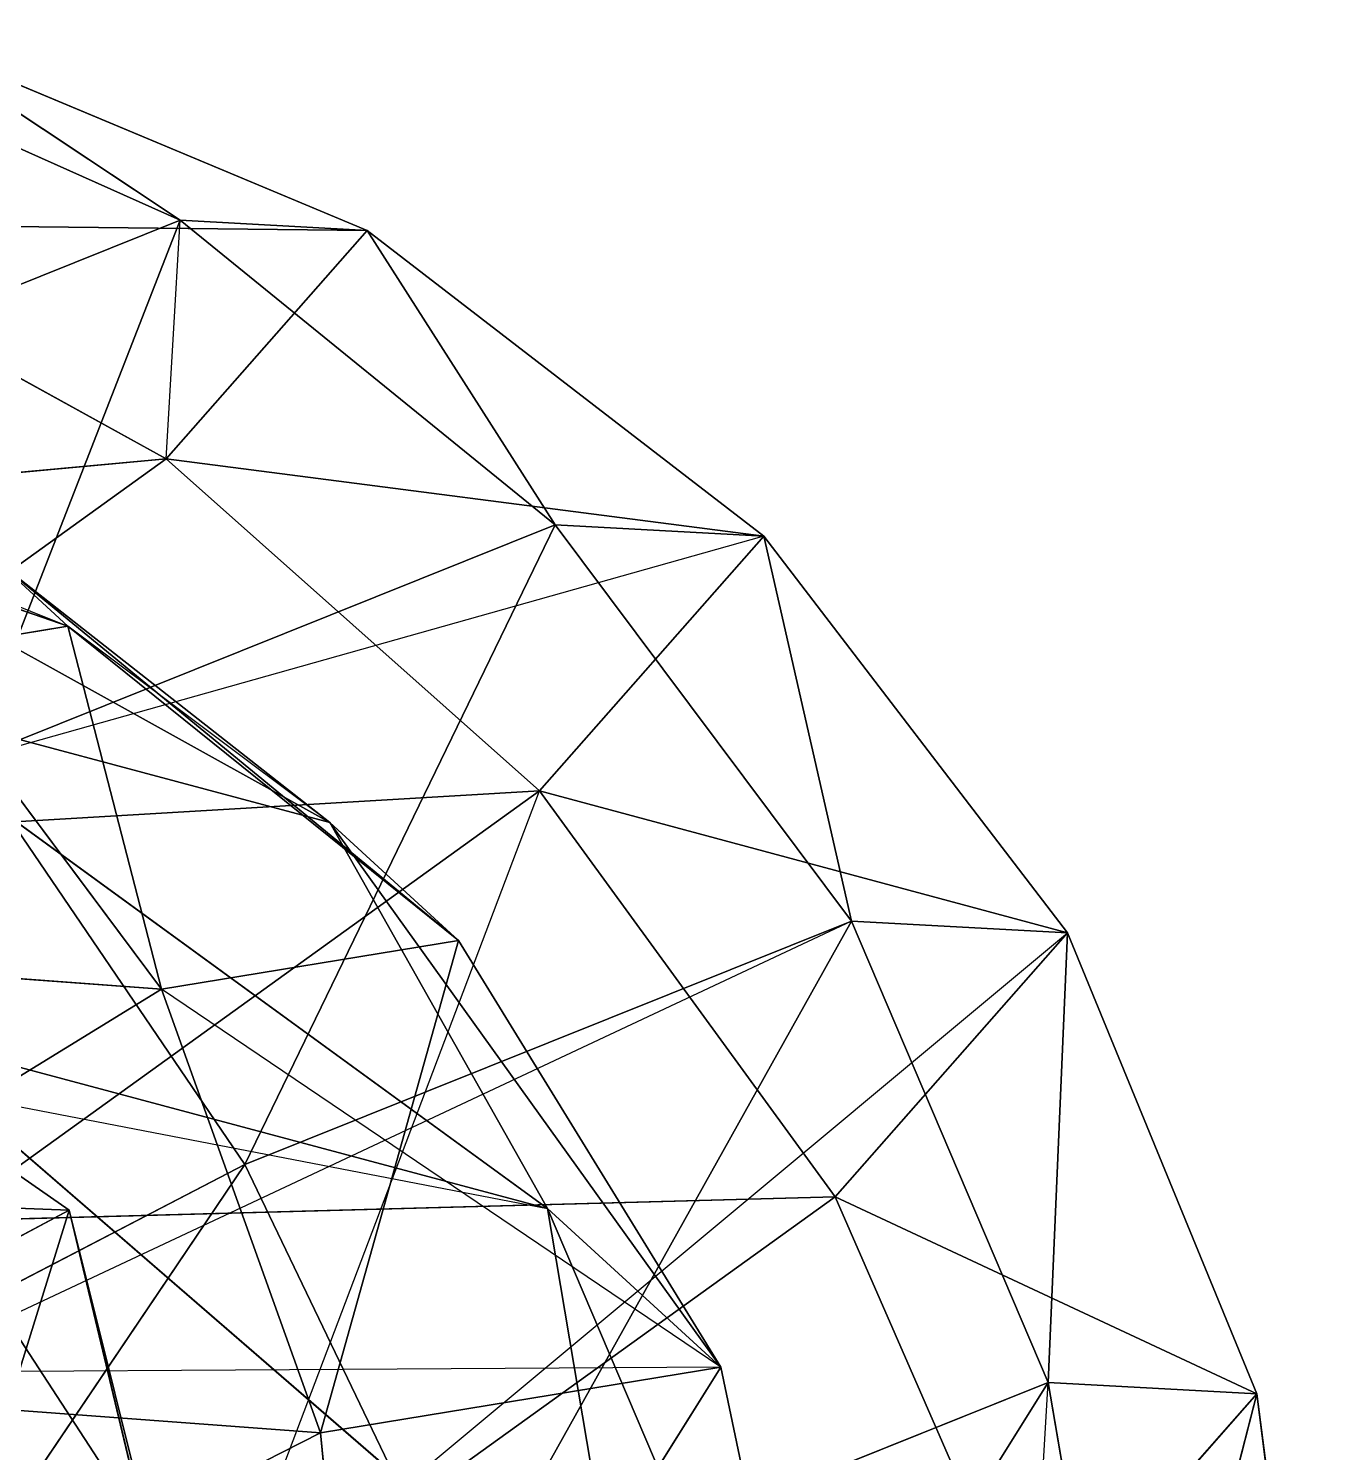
# Model space of a CAD drawing. Header units: metres. Extents: x -96 to 96, y -95 to 95.
# Drawn here: x 31.6 to 96, y 21 to 92 of the extents above; entities that cross this region are included whole.
import ezdxf

# ---------------------------------------------------------------- set-up
doc = ezdxf.new("R2010")
doc.units = ezdxf.units.M

msp = doc.modelspace()

# ---------------------------------------------------------------- linework, layer by layer
for p, q in [((17.793526, 92.00676, -432.52832), (39.17478, 82.440865, -441.43848)), ((17.793526, 92.00676, -432.52832), (39.17478, 82.440865, -441.43848)), ((25.412136, 91.59119, -398.22827), (39.17478, 82.440865, -441.43848)), ((25.412136, 91.59119, -398.22827), (48.50563, 81.931885, -399.42966)), ((25.412136, 91.59119, -398.22827), (39.17478, 82.440865, -441.43848)), ((25.412136, 91.59119, -398.22827), (48.50563, 81.931885, -399.42966)), ((12.984741, 71.92994, -473.9295), (39.17478, 82.440865, -441.43848)), ((12.984741, 71.92994, -473.9295), (39.17478, 82.440865, -441.43848)), ((39.17478, 82.440865, -441.43848), (28.67514, 55.533333, -484.56046)), ((39.17478, 82.440865, -441.43848), (28.67514, 55.533333, -484.56046)), ((39.17478, 82.440865, -441.43848), (48.50563, 81.931885, -399.42966)), ((39.17478, 82.440865, -441.43848), (57.886345, 67.256744, -448.32144)), ((39.17478, 82.440865, -441.43848), (48.50563, 81.931885, -399.42966)), ((39.17478, 82.440865, -441.43848), (57.886345, 67.256744, -448.32144)), ((17.22387, 82.289246, -365.34766), (48.50563, 81.931885, -399.42966)), ((17.22387, 82.289246, -365.34766), (38.477104, 70.53938, -359.15927)), ((17.22387, 82.289246, -365.34766), (48.50563, 81.931885, -399.42966)), ((17.22387, 82.289246, -365.34766), (38.477104, 70.53938, -359.15927)), ((48.50563, 81.931885, -399.42966), (38.477104, 70.53938, -359.15927)), ((48.50563, 81.931885, -399.42966), (38.477104, 70.53938, -359.15927)), ((48.50563, 81.931885, -399.42966), (57.886345, 67.256744, -448.32144)), ((48.50563, 81.931885, -399.42966), (68.29354, 66.68906, -401.4667)), ((48.50563, 81.931885, -399.42966), (57.886345, 67.256744, -448.32144)), ((48.50563, 81.931885, -399.42966), (68.29354, 66.68906, -401.4667)), ((-4.577242, 66.59339, -342.69678), (38.477104, 70.53938, -359.15927)), ((-4.577242, 66.59339, -342.69678), (38.477104, 70.53938, -359.15927)), ((10.058958, 70.363785, -424.1707), (33.587364, 62.19446, -426.39395)), ((10.058958, 70.363785, -424.1707), (33.587364, 62.19446, -426.39395)), ((38.477104, 70.53938, -359.15927), (11.7763, 51.31596, -331.41772)), ((38.477104, 70.53938, -359.15927), (11.7763, 51.31596, -331.41772)), ((38.477104, 70.53938, -359.15927), (68.29354, 66.68906, -401.4667)), ((38.477104, 70.53938, -359.15927), (57.108177, 53.982376, -356.55093)), ((38.477104, 70.53938, -359.15927), (68.29354, 66.68906, -401.4667)), ((38.477104, 70.53938, -359.15927), (57.108177, 53.982376, -356.55093)), ((17.065681, 68.82671, -400.21634), (46.650772, 52.40586, -396.52646)), ((17.065681, 68.82671, -400.21634), (46.650772, 52.40586, -396.52646)), ((28.67514, 55.533333, -484.56046), (57.886345, 67.256744, -448.32144)), ((28.67514, 55.533333, -484.56046), (57.886345, 67.256744, -448.32144)), ((57.886345, 67.256744, -448.32144), (42.411385, 35.352222, -490.2256)), ((57.886345, 67.256744, -448.32144), (42.411385, 35.352222, -490.2256)), ((57.886345, 67.256744, -448.32144), (68.29354, 66.68906, -401.4667)), ((57.886345, 67.256744, -448.32144), (72.65304, 47.489193, -452.7082)), ((57.886345, 67.256744, -448.32144), (68.29354, 66.68906, -401.4667)), ((57.886345, 67.256744, -448.32144), (72.65304, 47.489193, -452.7082)), ((68.29354, 66.68906, -401.4667), (57.108177, 53.982376, -356.55093)), ((68.29354, 66.68906, -401.4667), (57.108177, 53.982376, -356.55093)), ((68.29354, 66.68906, -401.4667), (72.65304, 47.489193, -452.7082)), ((68.29354, 66.68906, -401.4667), (83.427376, 46.901478, -404.2006)), ((68.29354, 66.68906, -401.4667), (72.65304, 47.489193, -452.7082)), ((68.29354, 66.68906, -401.4667), (83.427376, 46.901478, -404.2006)), ((33.587364, 62.19446, -426.39395), (30.174618, 65.32436, -410.19815)), ((30.174618, 65.32436, -410.19815), (53.06464, 46.523563, -426.96463)), ((30.174618, 65.32436, -410.19815), (46.650772, 52.40586, -396.52646)), ((33.587364, 62.19446, -426.39395), (30.174618, 65.32436, -410.19815)), ((30.174618, 65.32436, -410.19815), (53.06464, 46.523563, -426.96463)), ((30.174618, 65.32436, -410.19815), (46.650772, 52.40586, -396.52646)), ((25.707056, 60.901516, -441.22556), (33.587364, 62.19446, -426.39395)), ((25.707056, 60.901516, -441.22556), (33.587364, 62.19446, -426.39395)), ((33.587364, 62.19446, -426.39395), (53.06464, 46.523563, -426.96463)), ((33.587364, 62.19446, -426.39395), (38.254505, 44.09362, -454.83893)), ((33.587364, 62.19446, -426.39395), (53.06464, 46.523563, -426.96463)), ((33.587364, 62.19446, -426.39395), (38.254505, 44.09362, -454.83893)), ((25.707056, 60.901516, -441.22556), (38.254505, 44.09362, -454.83893)), ((25.707056, 60.901516, -441.22556), (38.254505, 44.09362, -454.83893)), ((46.650772, 52.40586, -396.52646), (22.014034, 58.988113, -377.76678)), ((22.014034, 58.988113, -377.76678), (57.500168, 33.16643, -384.8046)), ((46.650772, 52.40586, -396.52646), (22.014034, 58.988113, -377.76678)), ((22.014034, 58.988113, -377.76678), (57.500168, 33.16643, -384.8046)), ((28.67514, 55.533333, -484.56046), (42.411385, 35.352222, -490.2256)), ((28.67514, 55.533333, -484.56046), (42.411385, 35.352222, -490.2256)), ((11.7763, 51.31596, -331.41772), (57.108177, 53.982376, -356.55093)), ((11.7763, 51.31596, -331.41772), (57.108177, 53.982376, -356.55093)), ((57.108177, 53.982376, -356.55093), (27.327303, 32.54143, -325.60925)), ((57.108177, 53.982376, -356.55093), (27.327303, 32.54143, -325.60925)), ((57.108177, 53.982376, -356.55093), (83.427376, 46.901478, -404.2006)), ((57.108177, 53.982376, -356.55093), (71.84743, 33.746548, -357.70038)), ((57.108177, 53.982376, -356.55093), (83.427376, 46.901478, -404.2006)), ((57.108177, 53.982376, -356.55093), (71.84743, 33.746548, -357.70038)), ((53.06464, 46.523563, -426.96463), (46.650772, 52.40586, -396.52646)), ((46.650772, 52.40586, -396.52646), (66.14154, 25.241234, -425.8138)), ((46.650772, 52.40586, -396.52646), (57.500168, 33.16643, -384.8046)), ((53.06464, 46.523563, -426.96463), (46.650772, 52.40586, -396.52646)), ((46.650772, 52.40586, -396.52646), (66.14154, 25.241234, -425.8138)), ((46.650772, 52.40586, -396.52646), (57.500168, 33.16643, -384.8046)), ((42.411385, 35.352222, -490.2256), (72.65304, 47.489193, -452.7082)), ((42.411385, 35.352222, -490.2256), (72.65304, 47.489193, -452.7082)), ((72.65304, 47.489193, -452.7082), (53.25736, 12.761921, -490.5388)), ((72.65304, 47.489193, -452.7082), (53.25736, 12.761921, -490.5388)), ((83.427376, 46.901478, -404.2006), (71.84743, 33.746548, -357.70038)), ((83.427376, 46.901478, -404.2006), (71.84743, 33.746548, -357.70038)), ((72.65304, 47.489193, -452.7082), (83.427376, 46.901478, -404.2006)), ((72.65304, 47.489193, -452.7082), (82.46856, 24.485334, -454.29977)), ((72.65304, 47.489193, -452.7082), (83.427376, 46.901478, -404.2006)), ((72.65304, 47.489193, -452.7082), (82.46856, 24.485334, -454.29977)), ((83.427376, 46.901478, -404.2006), (82.46856, 24.485334, -454.29977)), ((83.427376, 46.901478, -404.2006), (82.46856, 24.485334, -454.29977)), ((83.427376, 46.901478, -404.2006), (92.87576, 23.91764, -407.44504)), ((83.427376, 46.901478, -404.2006), (92.87576, 23.91764, -407.44504)), ((9.150209, 46.25303, -467.10663), (38.254505, 44.09362, -454.83893)), ((9.150209, 46.25303, -467.10663), (38.254505, 44.09362, -454.83893)), ((38.254505, 44.09362, -454.83893), (53.06464, 46.523563, -426.96463)), ((38.254505, 44.09362, -454.83893), (53.06464, 46.523563, -426.96463)), ((53.06464, 46.523563, -426.96463), (46.187904, 21.96738, -463.36874)), ((53.06464, 46.523563, -426.96463), (46.187904, 21.96738, -463.36874)), ((53.06464, 46.523563, -426.96463), (66.14154, 25.241234, -425.8138)), ((53.06464, 46.523563, -426.96463), (66.14154, 25.241234, -425.8138)), ((38.254505, 44.09362, -454.83893), (6.9757843, 24.876743, -479.897)), ((38.254505, 44.09362, -454.83893), (6.9757843, 24.876743, -479.897)), ((38.254505, 44.09362, -454.83893), (46.187904, 21.96738, -463.36874)), ((38.254505, 44.09362, -454.83893), (46.187904, 21.96738, -463.36874)), ((33.642506, 33.06938, -422.55774), (20.053635, 42.526493, -404.03046)), ((33.642506, 33.06938, -422.55774), (20.053635, 42.526493, -404.03046)), ((57.500168, 33.16643, -384.8046), (24.30717, 42.03468, -359.52972)), ((24.30717, 42.03468, -359.52972), (61.414177, 9.926651, -376.44638)), ((57.500168, 33.16643, -384.8046), (24.30717, 42.03468, -359.52972)), ((24.30717, 42.03468, -359.52972), (61.414177, 9.926651, -376.44638)), ((0.8056259, 13.742645, -506.70004), (42.411385, 35.352222, -490.2256)), ((0.8056259, 13.742645, -506.70004), (42.411385, 35.352222, -490.2256)), ((42.411385, 35.352222, -490.2256), (13.069283, -8.111326, -506.4519)), ((42.411385, 35.352222, -490.2256), (13.069283, -8.111326, -506.4519)), ((42.411385, 35.352222, -490.2256), (53.25736, 12.761921, -490.5388)), ((42.411385, 35.352222, -490.2256), (53.25736, 12.761921, -490.5388)), ((33.642506, 33.06938, -422.55774), (-8.312558, 34.679066, -445.82104)), ((33.642506, 33.06938, -422.55774), (-8.312558, 34.679066, -445.82104)), ((27.327303, 32.54143, -325.60925), (71.84743, 33.746548, -357.70038)), ((27.327303, 32.54143, -325.60925), (71.84743, 33.746548, -357.70038)), ((71.84743, 33.746548, -357.70038), (41.016003, 11.549251, -325.66718)), ((71.84743, 33.746548, -357.70038), (41.016003, 11.549251, -325.66718)), ((71.84743, 33.746548, -357.70038), (92.87576, 23.91764, -407.44504)), ((71.84743, 33.746548, -357.70038), (81.69039, 11.21096, -362.52927)), ((71.84743, 33.746548, -357.70038), (92.87576, 23.91764, -407.44504)), ((71.84743, 33.746548, -357.70038), (81.69039, 11.21096, -362.52927)), ((1.8827429, 16.145384, -458.85614), (33.642506, 33.06938, -422.55774)), ((1.8827429, 16.145384, -458.85614), (33.642506, 33.06938, -422.55774)), ((33.642506, 33.06938, -422.55774), (27.252516, 12.493542, -376.20605)), ((33.642506, 33.06938, -422.55774), (27.252516, 12.493542, -376.20605)), ((41.955063, -1.609684, -390.4289), (33.642506, 33.06938, -422.55774)), ((38.216892, 14.751357, -438.70953), (33.642506, 33.06938, -422.55774)), ((41.955063, -1.609684, -390.4289), (33.642506, 33.06938, -422.55774)), ((38.216892, 14.751357, -438.70953), (33.642506, 33.06938, -422.55774)), ((66.14154, 25.241234, -425.8138), (57.500168, 33.16643, -384.8046)), ((57.500168, 33.16643, -384.8046), (71.24079, 0.9144516, -423.08032)), ((57.500168, 33.16643, -384.8046), (61.414177, 9.926651, -376.44638)), ((66.14154, 25.241234, -425.8138), (57.500168, 33.16643, -384.8046)), ((57.500168, 33.16643, -384.8046), (71.24079, 0.9144516, -423.08032)), ((57.500168, 33.16643, -384.8046), (61.414177, 9.926651, -376.44638)), ((27.327303, 32.54143, -325.60925), (41.016003, 11.549251, -325.66718)), ((27.327303, 32.54143, -325.60925), (41.016003, 11.549251, -325.66718)), ((6.9757843, 24.876743, -479.897), (46.187904, 21.96738, -463.36874)), ((6.9757843, 24.876743, -479.897), (46.187904, 21.96738, -463.36874)), ((46.187904, 21.96738, -463.36874), (66.14154, 25.241234, -425.8138)), ((46.187904, 21.96738, -463.36874), (66.14154, 25.241234, -425.8138)), ((66.14154, 25.241234, -425.8138), (48.550346, -2.8084364, -465.78622)), ((66.14154, 25.241234, -425.8138), (48.550346, -2.8084364, -465.78622)), ((66.14154, 25.241234, -425.8138), (71.24079, 0.9144516, -423.08032)), ((66.14154, 25.241234, -425.8138), (71.24079, 0.9144516, -423.08032)), ((53.25736, 12.761921, -490.5388), (82.46856, 24.485334, -454.29977)), ((53.25736, 12.761921, -490.5388), (82.46856, 24.485334, -454.29977)), ((82.46856, 24.485334, -454.29977), (60.473938, -10.698093, -485.47873)), ((82.46856, 24.485334, -454.29977), (60.473938, -10.698093, -485.47873)), ((82.46856, 24.485334, -454.29977), (92.87576, 23.91764, -407.44504)), ((82.46856, 24.485334, -454.29977), (86.66398, -0.18716812, -452.98773)), ((82.46856, 24.485334, -454.29977), (92.87576, 23.91764, -407.44504)), ((82.46856, 24.485334, -454.29977), (86.66398, -0.18716812, -452.98773)), ((92.87576, 23.91764, -407.44504), (81.69039, 11.21096, -362.52927)), ((92.87576, 23.91764, -407.44504), (81.69039, 11.21096, -362.52927)), ((92.87576, 23.91764, -407.44504), (86.66398, -0.18716812, -452.98773)), ((92.87576, 23.91764, -407.44504), (86.66398, -0.18716812, -452.98773)), ((92.87576, 23.91764, -407.44504), (95.99483, -0.6961479, -410.9789)), ((92.87576, 23.91764, -407.44504), (95.99483, -0.6961479, -410.9789)), ((46.187904, 21.96738, -463.36874), (3.9599771, 0.49996853, -484.58148)), ((46.187904, 21.96738, -463.36874), (3.9599771, 0.49996853, -484.58148)), ((46.187904, 21.96738, -463.36874), (48.550346, -2.8084364, -465.78622)), ((46.187904, 21.96738, -463.36874), (48.550346, -2.8084364, -465.78622))]:
    msp.add_line(p, q)
for points in [[(12.984741, 71.92994, -473.9295), (17.793526, 92.00676, -432.52832), (39.17478, 82.440865, -441.43848), (39.17488, 82.44096, -441.4384)], [(39.17478, 82.440865, -441.43848), (17.793526, 92.00676, -432.52832), (25.412136, 91.59119, -398.22827), (25.412235, 91.591286, -398.22818)], [(48.50563, 81.931885, -399.42966), (25.412136, 91.59119, -398.22827), (17.22387, 82.289246, -365.34766), (17.223969, 82.289345, -365.34756)], [(39.17478, 82.440865, -441.43848), (25.412136, 91.59119, -398.22827), (48.50563, 81.931885, -399.42966), (48.50573, 81.931984, -399.42957)], [(28.67514, 55.533333, -484.56046), (12.984741, 71.92994, -473.9295), (39.17478, 82.440865, -441.43848), (39.17488, 82.44096, -441.4384)], [(28.67514, 55.533333, -484.56046), (39.17478, 82.440865, -441.43848), (57.886345, 67.256744, -448.32144), (57.886444, 67.25684, -448.32135)], [(39.17478, 82.440865, -441.43848), (48.50563, 81.931885, -399.42966), (38.477104, 70.53938, -359.15927), (38.477203, 70.53948, -359.15918)], [(57.886345, 67.256744, -448.32144), (39.17478, 82.440865, -441.43848), (48.50563, 81.931885, -399.42966), (48.50573, 81.931984, -399.42957)], [(38.477104, 70.53938, -359.15927), (17.22387, 82.289246, -365.34766), (-4.577242, 66.59339, -342.69678), (-4.577142, 66.59349, -342.6967)], [(48.50563, 81.931885, -399.42966), (17.22387, 82.289246, -365.34766), (38.477104, 70.53938, -359.15927), (38.477203, 70.53948, -359.15918)], [(68.29354, 66.68906, -401.4667), (48.50563, 81.931885, -399.42966), (38.477104, 70.53938, -359.15927), (38.477203, 70.53948, -359.15918)], [(57.886345, 67.256744, -448.32144), (48.50563, 81.931885, -399.42966), (68.29354, 66.68906, -401.4667), (68.29364, 66.689156, -401.4666)], [(38.477104, 70.53938, -359.15927), (-4.577242, 66.59339, -342.69678), (11.7763, 51.31596, -331.41772), (11.776401, 51.31606, -331.41763)], [(33.587364, 62.19446, -426.39395), (10.058958, 70.363785, -424.1707), (30.174618, 65.32436, -410.19815), (30.174717, 65.32446, -410.19806)], [(25.707056, 60.901516, -441.22556), (10.058958, 70.363785, -424.1707), (33.587364, 62.19446, -426.39395), (33.587463, 62.19456, -426.39386)], [(11.7763, 51.31596, -331.41772), (11.7763, 51.31596, -331.41772), (38.477104, 70.53938, -359.15927), (38.477203, 70.53948, -359.15918)], [(57.108177, 53.982376, -356.55093), (38.477104, 70.53938, -359.15927), (11.7763, 51.31596, -331.41772), (11.776401, 51.31606, -331.41763)], [(68.29354, 66.68906, -401.4667), (38.477104, 70.53938, -359.15927), (57.108177, 53.982376, -356.55093), (57.108276, 53.982475, -356.55084)], [(46.650772, 52.40586, -396.52646), (30.174618, 65.32436, -410.19815), (17.065681, 68.82671, -400.21634), (17.06578, 68.82681, -400.21625)], [(33.587364, 62.19446, -426.39395), (30.174618, 65.32436, -410.19815), (17.065681, 68.82671, -400.21634), (17.06578, 68.82681, -400.21625)], [(46.650772, 52.40586, -396.52646), (17.065681, 68.82671, -400.21634), (22.014034, 58.988113, -377.76678), (22.014133, 58.988213, -377.7667)], [(42.411385, 35.352222, -490.2256), (28.67514, 55.533333, -484.56046), (57.886345, 67.256744, -448.32144), (57.886444, 67.25684, -448.32135)], [(28.67514, 55.533333, -484.56046), (57.886345, 67.256744, -448.32144), (68.29354, 66.68906, -401.4667), (68.29364, 66.689156, -401.4666)], [(42.411385, 35.352222, -490.2256), (57.886345, 67.256744, -448.32144), (72.65304, 47.489193, -452.7082), (72.65314, 47.489292, -452.7081)], [(72.65304, 47.489193, -452.7082), (57.886345, 67.256744, -448.32144), (68.29354, 66.68906, -401.4667), (68.29364, 66.689156, -401.4666)], [(83.427376, 46.901478, -404.2006), (68.29354, 66.68906, -401.4667), (57.108177, 53.982376, -356.55093), (57.108276, 53.982475, -356.55084)], [(72.65304, 47.489193, -452.7082), (68.29354, 66.68906, -401.4667), (83.427376, 46.901478, -404.2006), (83.427475, 46.901577, -404.2005)], [(53.06464, 46.523563, -426.96463), (33.587364, 62.19446, -426.39395), (30.174618, 65.32436, -410.19815), (30.174717, 65.32446, -410.19806)], [(53.06464, 46.523563, -426.96463), (30.174618, 65.32436, -410.19815), (46.650772, 52.40586, -396.52646), (46.65087, 52.40596, -396.52637)], [(38.254505, 44.09362, -454.83893), (25.707056, 60.901516, -441.22556), (33.587364, 62.19446, -426.39395), (33.587463, 62.19456, -426.39386)], [(38.254505, 44.09362, -454.83893), (33.587364, 62.19446, -426.39395), (53.06464, 46.523563, -426.96463), (53.06474, 46.523663, -426.96454)], [(33.587364, 62.19446, -426.39395), (53.06464, 46.523563, -426.96463), (46.650772, 52.40586, -396.52646), (46.65087, 52.40596, -396.52637)], [(9.150209, 46.25303, -467.10663), (25.707056, 60.901516, -441.22556), (38.254505, 44.09362, -454.83893), (38.254604, 44.09372, -454.83884)], [(57.500168, 33.16643, -384.8046), (46.650772, 52.40586, -396.52646), (22.014034, 58.988113, -377.76678), (22.014133, 58.988213, -377.7667)], [(57.500168, 33.16643, -384.8046), (22.014034, 58.988113, -377.76678), (24.30717, 42.03468, -359.52972), (24.30727, 42.03478, -359.52963)], [(0.8056259, 13.742645, -506.70004), (28.67514, 55.533333, -484.56046), (42.411385, 35.352222, -490.2256), (42.411484, 35.35232, -490.2255)], [(57.108177, 53.982376, -356.55093), (11.7763, 51.31596, -331.41772), (27.327303, 32.54143, -325.60925), (27.327402, 32.54153, -325.60916)], [(27.327303, 32.54143, -325.60925), (27.327303, 32.54143, -325.60925), (57.108177, 53.982376, -356.55093), (57.108276, 53.982475, -356.55084)], [(71.84743, 33.746548, -357.70038), (57.108177, 53.982376, -356.55093), (27.327303, 32.54143, -325.60925), (27.327402, 32.54153, -325.60916)], [(57.108177, 53.982376, -356.55093), (27.327303, 32.54143, -325.60925), (41.016003, 11.549251, -325.66718), (41.0161, 11.549351, -325.66708)], [(83.427376, 46.901478, -404.2006), (57.108177, 53.982376, -356.55093), (71.84743, 33.746548, -357.70038), (71.84753, 33.746647, -357.7003)], [(66.14154, 25.241234, -425.8138), (53.06464, 46.523563, -426.96463), (46.650772, 52.40586, -396.52646), (46.65087, 52.40596, -396.52637)], [(66.14154, 25.241234, -425.8138), (46.650772, 52.40586, -396.52646), (57.500168, 33.16643, -384.8046), (57.500267, 33.16653, -384.8045)], [(57.500168, 33.16643, -384.8046), (24.30717, 42.03468, -359.52972), (-17.906078, 47.696434, -361.81564), (-17.90598, 47.696533, -361.81555)], [(0.8056259, 13.742645, -506.70004), (42.411385, 35.352222, -490.2256), (72.65304, 47.489193, -452.7082), (72.65314, 47.489292, -452.7081)], [(83.427376, 46.901478, -404.2006), (71.84743, 33.746548, -357.70038), (41.016003, 11.549251, -325.66718), (41.0161, 11.549351, -325.66708)], [(53.25736, 12.761921, -490.5388), (42.411385, 35.352222, -490.2256), (72.65304, 47.489193, -452.7082), (72.65314, 47.489292, -452.7081)], [(53.25736, 12.761921, -490.5388), (72.65304, 47.489193, -452.7082), (82.46856, 24.485334, -454.29977), (82.46866, 24.485434, -454.29968)], [(92.87576, 23.91764, -407.44504), (83.427376, 46.901478, -404.2006), (71.84743, 33.746548, -357.70038), (71.84753, 33.746647, -357.7003)], [(82.46856, 24.485334, -454.29977), (72.65304, 47.489193, -452.7082), (83.427376, 46.901478, -404.2006), (83.427475, 46.901577, -404.2005)], [(82.46856, 24.485334, -454.29977), (83.427376, 46.901478, -404.2006), (92.87576, 23.91764, -407.44504), (92.87586, 23.91774, -407.44495)], [(6.9757843, 24.876743, -479.897), (9.150209, 46.25303, -467.10663), (38.254505, 44.09362, -454.83893), (38.254604, 44.09372, -454.83884)], [(46.187904, 21.96738, -463.36874), (38.254505, 44.09362, -454.83893), (53.06464, 46.523563, -426.96463), (53.06474, 46.523663, -426.96454)], [(53.06464, 46.523563, -426.96463), (53.06464, 46.523563, -426.96463), (38.254505, 44.09362, -454.83893), (38.254604, 44.09372, -454.83884)], [(38.254505, 44.09362, -454.83893), (53.06464, 46.523563, -426.96463), (66.14154, 25.241234, -425.8138), (66.14164, 25.241333, -425.81372)], [(46.187904, 21.96738, -463.36874), (53.06464, 46.523563, -426.96463), (66.14154, 25.241234, -425.8138), (66.14164, 25.241333, -425.81372)], [(6.9757843, 24.876743, -479.897), (38.254505, 44.09362, -454.83893), (46.187904, 21.96738, -463.36874), (46.188004, 21.96748, -463.36865)], [(20.053635, 42.526493, -404.03046), (33.642506, 33.06938, -422.55774), (-8.312558, 34.679066, -445.82104), (-8.312458, 34.679165, -445.82095)], [(27.252516, 12.493542, -376.20605), (33.642506, 33.06938, -422.55774), (20.053635, 42.526493, -404.03046), (20.053734, 42.526592, -404.03036)], [(61.414177, 9.926651, -376.44638), (24.30717, 42.03468, -359.52972), (23.668503, 20.011253, -347.7049), (23.668602, 20.011353, -347.7048)], [(61.414177, 9.926651, -376.44638), (57.500168, 33.16643, -384.8046), (24.30717, 42.03468, -359.52972), (24.30727, 42.03478, -359.52963)], [(13.069283, -8.111326, -506.4519), (0.8056259, 13.742645, -506.70004), (42.411385, 35.352222, -490.2256), (42.411484, 35.35232, -490.2255)], [(13.069283, -8.111326, -506.4519), (42.411385, 35.352222, -490.2256), (53.25736, 12.761921, -490.5388), (53.257458, 12.762021, -490.5387)], [(33.642506, 33.06938, -422.55774), (1.8827429, 16.145384, -458.85614), (-8.312558, 34.679066, -445.82104), (-8.312458, 34.679165, -445.82095)], [(41.955063, -1.609684, -390.4289), (33.642506, 33.06938, -422.55774), (-8.312558, 34.679066, -445.82104), (-8.312458, 34.679165, -445.82095)], [(71.84743, 33.746548, -357.70038), (27.327303, 32.54143, -325.60925), (41.016003, 11.549251, -325.66718), (41.0161, 11.549351, -325.66708)], [(41.016003, 11.549251, -325.66718), (41.016003, 11.549251, -325.66718), (71.84743, 33.746548, -357.70038), (71.84753, 33.746647, -357.7003)], [(81.69039, 11.21096, -362.52927), (71.84743, 33.746548, -357.70038), (41.016003, 11.549251, -325.66718), (41.0161, 11.549351, -325.66708)], [(92.87576, 23.91764, -407.44504), (71.84743, 33.746548, -357.70038), (81.69039, 11.21096, -362.52927), (81.69049, 11.211061, -362.52917)], [(33.642506, 33.06938, -422.55774), (38.216892, 14.751357, -438.70953), (1.8827429, 16.145384, -458.85614), (1.8828429, 16.145483, -458.85605)], [(27.252516, 12.493542, -376.20605), (41.955063, -1.609684, -390.4289), (33.642506, 33.06938, -422.55774), (33.642605, 33.06948, -422.55765)], [(41.955063, -1.609684, -390.4289), (38.216892, 14.751357, -438.70953), (33.642506, 33.06938, -422.55774), (33.642605, 33.06948, -422.55765)], [(71.24079, 0.9144516, -423.08032), (66.14154, 25.241234, -425.8138), (57.500168, 33.16643, -384.8046), (57.500267, 33.16653, -384.8045)], [(71.24079, 0.9144516, -423.08032), (57.500168, 33.16643, -384.8046), (61.414177, 9.926651, -376.44638), (61.414276, 9.926751, -376.4463)], [(41.016003, 11.549251, -325.66718), (27.327303, 32.54143, -325.60925), (-13.069288, 8.111326, -316.9325), (-13.069188, 8.111426, -316.9324)], [(3.9599771, 0.49996853, -484.58148), (6.9757843, 24.876743, -479.897), (46.187904, 21.96738, -463.36874), (46.188004, 21.96748, -463.36865)], [(6.9757843, 24.876743, -479.897), (46.187904, 21.96738, -463.36874), (66.14154, 25.241234, -425.8138), (66.14164, 25.241333, -425.81372)], [(48.550346, -2.8084364, -465.78622), (46.187904, 21.96738, -463.36874), (66.14154, 25.241234, -425.8138), (66.14164, 25.241333, -425.81372)], [(66.14154, 25.241234, -425.8138), (66.14154, 25.241234, -425.8138), (46.187904, 21.96738, -463.36874), (46.188004, 21.96748, -463.36865)], [(48.550346, -2.8084364, -465.78622), (66.14154, 25.241234, -425.8138), (71.24079, 0.9144516, -423.08032), (71.24089, 0.9145516, -423.08023)], [(60.473938, -10.698093, -485.47873), (53.25736, 12.761921, -490.5388), (82.46856, 24.485334, -454.29977), (82.46866, 24.485434, -454.29968)], [(60.473938, -10.698093, -485.47873), (82.46856, 24.485334, -454.29977), (86.66398, -0.18716812, -452.98773), (86.66408, -0.18706812, -452.98764)], [(82.46856, 24.485334, -454.29977), (92.87576, 23.91764, -407.44504), (81.69039, 11.21096, -362.52927), (81.69049, 11.211061, -362.52917)], [(86.66398, -0.18716812, -452.98773), (82.46856, 24.485334, -454.29977), (92.87576, 23.91764, -407.44504), (92.87586, 23.91774, -407.44495)], [(95.99483, -0.6961479, -410.9789), (92.87576, 23.91764, -407.44504), (81.69039, 11.21096, -362.52927), (81.69049, 11.211061, -362.52917)], [(86.66398, -0.18716812, -452.98773), (92.87576, 23.91764, -407.44504), (95.99483, -0.6961479, -410.9789), (95.99493, -0.6960479, -410.97882)], [(3.9599771, 0.49996853, -484.58148), (46.187904, 21.96738, -463.36874), (48.550346, -2.8084364, -465.78622), (48.550446, -2.8083365, -465.78613)]]:
    msp.add_3dface(points)

doc.saveas('drawing.dxf')
